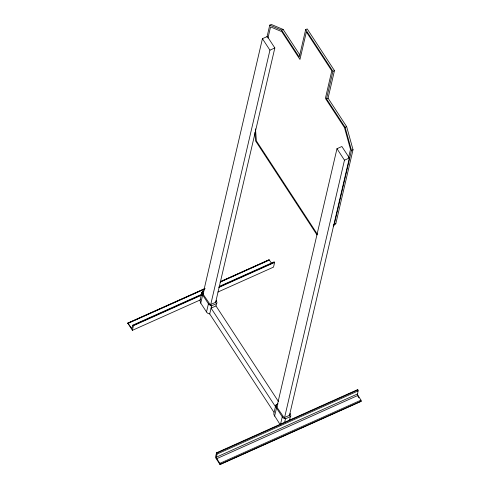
<?xml version="1.0" encoding="UTF-8"?>
<svg xmlns="http://www.w3.org/2000/svg" width="489" height="489" viewBox="0 0 489 489"><rect width="100%" height="100%" fill="white"/><g stroke="black" fill="none" stroke-linecap="round" stroke-linejoin="round"><path stroke-width="0.73" d="M132.36 330.338L127.788 323.082L131.785 328.437L132.776 325.179L133.442 325.674L132.36 330.338L200.508 299.818M204.225 290.845L202.391 291.664L201.89 292.355L199.989 300.515L200.747 303.131L206.517 311.964L207.581 313.198L209.72 313.956L273.919 412.209M202.043 293.149L202.391 291.664M200.747 303.131L202.648 294.971L201.89 292.355M202.911 294.476L262.434 38.674L267.336 36.479L274.836 47.959L215.661 302.257M266.994 36.981L269.745 25.141L271.291 24.45L283.168 29.45L299.989 55.19M267.978 38.038L270.564 26.913L281.786 31.638L299.959 59.45L306.371 31.907L331.805 70.844L325.399 98.381L344.476 127.586L350.497 149.371L348.596 157.525M206.517 311.964L208.418 303.803L202.648 294.971M210.582 305.197L269.934 50.153L262.434 38.674M209.72 313.956L211.621 305.79L216.523 303.596L217.018 302.911L216.26 300.289M278.51 401.634L215.979 305.931L216.523 303.596M333.205 226.156L335.845 223.559L353.027 149.72L346.64 126.596L328.064 98.167L334.47 70.624L307.214 28.906L305.674 29.597L299.262 57.14L281.627 30.141L269.745 25.141M216.517 452.82L215.435 457.484L220.05 464.55L361.212 401.335L360.961 400.161L357.52 394.66L358.119 390.436L357.679 389.611L216.517 452.82L217.006 454.098L216.358 457.875L219.799 463.376L220.05 464.55M271.731 263.595L269.127 259.763L220.924 281.548M219.702 286.254L274.115 261.866L274.604 262.459L273.522 267.122L217.892 292.037M333.247 225.288L334.305 224.249L351.487 150.416L345.1 127.287L326.518 98.857L332.93 71.315L305.674 29.597M278.07 403.865L276.236 404.69L275.735 405.375L273.834 413.535L273.932 414.745L280.362 424.984M275.827 406.438L276.236 404.69M274.592 416.157L276.493 407.997L275.735 405.375M276.756 407.496L336.976 148.705L341.878 146.504L349.378 157.984L289.329 416.023M280.539 424.244L282.263 416.824L276.493 407.997M284.427 418.217L344.476 160.178L336.976 148.705M284.598 422.527L285.466 418.816L290.368 416.622L290.863 415.931L290.105 413.315M289.5 420.332L290.368 416.622M203.253 292.99L202.99 293.614L203.381 294.641L209.983 304.311L210.753 304.47L215.655 302.275L215.918 301.652M277.098 406.011L276.835 406.634L277.226 407.667L283.828 417.331L284.598 417.49L289.5 415.295L289.763 414.672M281.627 30.141L283.168 29.45M269.934 50.153L274.836 47.959M332.93 71.315L334.47 70.624M326.518 98.857L328.064 98.167M345.1 127.287L346.64 126.596M351.487 150.416L353.027 149.72M344.476 160.178L349.378 157.984M334.305 224.249L335.845 223.559M127.788 323.082L204.977 288.516M220.967 281.352L268.95 259.867M127.745 323.272L204.928 288.706M128.265 323.278L204.757 289.03M220.056 282.177L269.427 260.069M132.776 325.179L201.621 294.354M133.252 325.381L201.401 294.867M218.785 287.08L274.415 262.165M133.442 325.674L201.59 295.154M218.974 287.373L274.604 262.459M215.979 305.931L211.077 308.125L275.692 407.019M216.713 453.114L357.875 389.898M217.006 454.098L358.168 390.882M216.285 457.203L357.447 393.987M216.725 458.67L357.887 395.454M219.799 463.376L360.961 400.161M220.093 464.361L361.255 401.145M211.621 305.79L210.649 305.759L208.418 303.803M285.466 418.816L283.327 418.058L282.263 416.824M317.392 234.286L256.364 140.881L255.509 128.876M317.019 234.958L255.502 140.808L254.91 132.47M357.752 396.041L358.902 397.808"/></g></svg>
